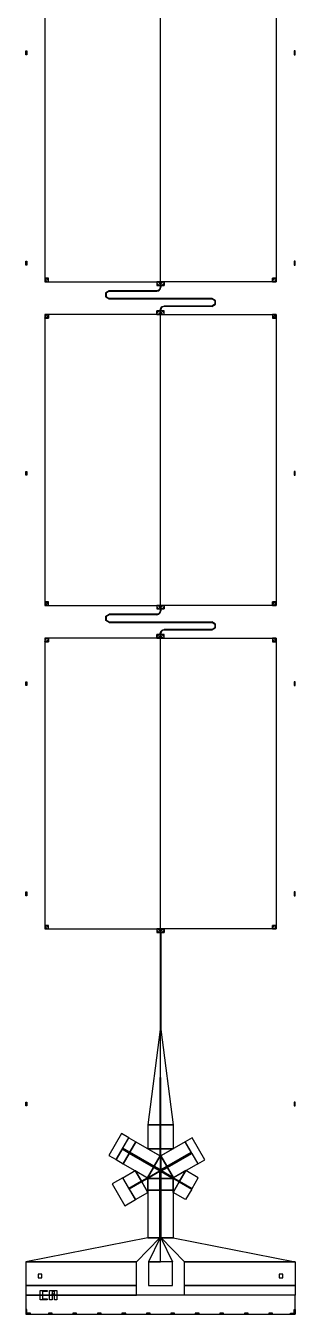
# Model space of a CAD drawing. Extents: x -100 to 5550, y -100 to 52850.
# Drawn here: x -100 to 5550, y -100 to 26924 of the extents above; entities that cross this region are included whole.
import ezdxf

# ---------------------------------------------------------------- set-up
doc = ezdxf.new("R2010")
doc.units = 0

# ---------------------------------------------------------------- blocks, each defined once
blk = doc.blocks.new('CA')
for points in [[(2724, 21553), (2724, 27653), (301, 27653), (301, 21553), (2724, 21553)], [(2726, 21553), (2726, 27653), (5149, 27653), (5149, 21553), (2726, 21553)], [(-100, 26315), (-100, 26395), (-80, 26395), (-80, 26315), (-100, 26315)], [(5550, 26315), (5550, 26395), (5530, 26395), (5530, 26315), (5550, 26315)], [(-100, 21905), (-100, 21985), (-80, 21985), (-80, 21905), (-100, 21905)], [(5550, 21905), (5550, 21985), (5530, 21985), (5530, 21905), (5550, 21905)], [(376, 21553), (376, 21628), (301, 21628), (301, 21553), (376, 21553)], [(301, 21628), (311, 21590), (338, 21563), (376, 21553), (376, 21590), (357, 21595), (344, 21609), (338, 21628), (301, 21628)], [(338, 21628), (344, 21609), (357, 21595), (376, 21590), (376, 21628), (376, 21628), (376, 21628), (376, 21628), (338, 21628)], [(5149, 21553), (5149, 21628), (5074, 21628), (5074, 21553), (5149, 21553)], [(5149, 21628), (5139, 21590), (5112, 21563), (5074, 21553), (5074, 21590), (5093, 21595), (5106, 21609), (5112, 21628), (5149, 21628)], [(5112, 21628), (5106, 21609), (5093, 21595), (5074, 21590), (5074, 21628), (5074, 21628), (5074, 21628), (5074, 21628), (5112, 21628)], [(1650, 21197), (1577, 21239), (1577, 21324), (1650, 21366), (1650, 21363), (1579, 21322), (1579, 21241), (1650, 21200), (1650, 21197)], [(1650, 21203), (1582, 21242), (1582, 21321), (1650, 21360), (1650, 21357), (1585, 21319), (1585, 21244), (1650, 21206), (1650, 21203)], [(1650, 21363), (2645, 21363), (2645, 21366), (1650, 21366), (1650, 21363)], [(1650, 21360), (2645, 21360), (2645, 21357), (1650, 21357), (1650, 21360)], [(2645, 21357), (2687, 21368), (2718, 21399), (2730, 21442), (2726, 21442), (2716, 21401), (2686, 21371), (2645, 21360), (2645, 21357)], [(2645, 21363), (2684, 21374), (2713, 21402), (2724, 21442), (2720, 21442), (2710, 21404), (2683, 21376), (2645, 21366), (2645, 21363)], [(2646, 21553), (2646, 21478), (2720, 21478), (2720, 21553), (2646, 21553)], [(2720, 21478), (2710, 21515), (2683, 21543), (2646, 21553), (2646, 21515), (2664, 21510), (2678, 21496), (2683, 21478), (2720, 21478)], [(2683, 21478), (2678, 21496), (2664, 21510), (2646, 21515), (2646, 21478), (2646, 21478), (2646, 21478), (2646, 21478), (2683, 21478)], [(2724, 21442), (2724, 21553), (2720, 21553), (2720, 21442), (2724, 21442)], [(2726, 21442), (2726, 21553), (2730, 21553), (2730, 21442), (2726, 21442)], [(2730, 21553), (2730, 21478), (2804, 21478), (2804, 21553), (2730, 21553)], [(2730, 21478), (2740, 21515), (2767, 21543), (2804, 21553), (2804, 21515), (2786, 21510), (2772, 21496), (2767, 21478), (2730, 21478)], [(2767, 21478), (2772, 21496), (2786, 21510), (2804, 21515), (2804, 21478), (2804, 21478), (2804, 21478), (2804, 21478), (2767, 21478)], [(3800, 21203), (1650, 21203), (1650, 21206), (3800, 21206), (3800, 21203)], [(3800, 21200), (1650, 21200), (1650, 21197), (3800, 21197), (3800, 21200)], [(3800, 21037), (3873, 21079), (3873, 21164), (3800, 21206), (3800, 21203), (3871, 21162), (3871, 21081), (3800, 21040), (3800, 21037)], [(3800, 21043), (3868, 21082), (3868, 21161), (3800, 21200), (3800, 21197), (3865, 21159), (3865, 21084), (3800, 21046), (3800, 21043)], [(2724, 14767), (2724, 20867), (301, 20867), (301, 14767), (2724, 14767)], [(301, 20867), (301, 20792), (376, 20792), (376, 20867), (301, 20867)], [(301, 20792), (311, 20829), (338, 20857), (376, 20867), (376, 20829), (357, 20824), (344, 20810), (338, 20792), (301, 20792)], [(338, 20792), (344, 20810), (357, 20824), (376, 20829), (376, 20792), (376, 20792), (376, 20792), (376, 20792), (338, 20792)], [(2720, 20867), (2720, 20942), (2646, 20942), (2646, 20867), (2720, 20867)], [(2720, 20942), (2710, 20904), (2683, 20877), (2646, 20867), (2646, 20904), (2664, 20909), (2678, 20923), (2683, 20942), (2720, 20942)], [(2683, 20942), (2678, 20923), (2664, 20909), (2646, 20904), (2646, 20942), (2646, 20942), (2646, 20942), (2646, 20942), (2683, 20942)], [(2720, 20962), (2732, 21004), (2763, 21035), (2805, 21046), (2805, 21043), (2764, 21032), (2734, 21002), (2724, 20962), (2720, 20962)], [(2724, 20867), (2724, 20962), (2720, 20962), (2720, 20867), (2724, 20867)], [(2726, 20962), (2737, 21001), (2766, 21030), (2805, 21040), (2805, 21037), (2767, 21027), (2740, 20999), (2730, 20962), (2726, 20962)], [(2726, 20867), (2726, 20962), (2730, 20962), (2730, 20867), (2726, 20867)], [(2726, 14767), (2726, 20867), (5149, 20867), (5149, 14767), (2726, 14767)], [(2804, 20867), (2804, 20942), (2730, 20942), (2730, 20867), (2804, 20867)], [(2730, 20942), (2740, 20904), (2767, 20877), (2804, 20867), (2804, 20904), (2786, 20909), (2772, 20923), (2767, 20942), (2730, 20942)], [(2767, 20942), (2772, 20923), (2786, 20909), (2804, 20904), (2804, 20942), (2804, 20942), (2804, 20942), (2804, 20942), (2767, 20942)], [(2805, 21043), (3800, 21043), (3800, 21046), (2805, 21046), (2805, 21043)], [(2805, 21040), (3800, 21040), (3800, 21037), (2805, 21037), (2805, 21040)], [(5074, 20867), (5074, 20792), (5149, 20792), (5149, 20867), (5074, 20867)], [(5149, 20792), (5139, 20829), (5112, 20857), (5074, 20867), (5074, 20829), (5093, 20824), (5106, 20810), (5112, 20792), (5149, 20792)], [(5112, 20792), (5106, 20810), (5093, 20824), (5074, 20829), (5074, 20792), (5074, 20792), (5074, 20792), (5074, 20792), (5112, 20792)], [(-100, 17496), (-100, 17576), (-80, 17576), (-80, 17496), (-100, 17496)], [(5550, 17496), (5550, 17576), (5530, 17576), (5530, 17496), (5550, 17496)], [(376, 14767), (376, 14842), (301, 14842), (301, 14767), (376, 14767)], [(301, 14842), (311, 14804), (338, 14777), (376, 14767), (376, 14804), (357, 14809), (344, 14823), (338, 14842), (301, 14842)], [(338, 14842), (344, 14823), (357, 14809), (376, 14804), (376, 14842), (376, 14842), (376, 14842), (376, 14842), (338, 14842)], [(2645, 14571), (2687, 14582), (2718, 14613), (2730, 14656), (2726, 14656), (2716, 14615), (2686, 14585), (2645, 14574), (2645, 14571)], [(2645, 14577), (2684, 14588), (2713, 14616), (2724, 14656), (2720, 14656), (2710, 14618), (2683, 14590), (2645, 14580), (2645, 14577)], [(2646, 14767), (2646, 14692), (2720, 14692), (2720, 14767), (2646, 14767)], [(2720, 14692), (2710, 14729), (2683, 14757), (2646, 14767), (2646, 14729), (2664, 14724), (2678, 14710), (2683, 14692), (2720, 14692)], [(2683, 14692), (2678, 14710), (2664, 14724), (2646, 14729), (2646, 14692), (2646, 14692), (2646, 14692), (2646, 14692), (2683, 14692)], [(2724, 14656), (2724, 14767), (2720, 14767), (2720, 14656), (2724, 14656)], [(2726, 14656), (2726, 14767), (2730, 14767), (2730, 14656), (2726, 14656)], [(2730, 14767), (2730, 14692), (2804, 14692), (2804, 14767), (2730, 14767)], [(2730, 14692), (2740, 14729), (2767, 14757), (2804, 14767), (2804, 14729), (2786, 14724), (2772, 14710), (2767, 14692), (2730, 14692)], [(2767, 14692), (2772, 14710), (2786, 14724), (2804, 14729), (2804, 14692), (2804, 14692), (2804, 14692), (2804, 14692), (2767, 14692)], [(5149, 14767), (5149, 14842), (5074, 14842), (5074, 14767), (5149, 14767)], [(5149, 14842), (5139, 14804), (5112, 14777), (5074, 14767), (5074, 14804), (5093, 14809), (5106, 14823), (5112, 14842), (5149, 14842)], [(5112, 14842), (5106, 14823), (5093, 14809), (5074, 14804), (5074, 14842), (5074, 14842), (5074, 14842), (5074, 14842), (5112, 14842)], [(1650, 14411), (1577, 14453), (1577, 14538), (1650, 14580), (1650, 14577), (1579, 14536), (1579, 14455), (1650, 14414), (1650, 14411)], [(1650, 14417), (1582, 14456), (1582, 14535), (1650, 14574), (1650, 14571), (1585, 14533), (1585, 14458), (1650, 14420), (1650, 14417)], [(1650, 14577), (2645, 14577), (2645, 14580), (1650, 14580), (1650, 14577)], [(1650, 14574), (2645, 14574), (2645, 14571), (1650, 14571), (1650, 14574)], [(3800, 14417), (1650, 14417), (1650, 14420), (3800, 14420), (3800, 14417)], [(3800, 14414), (1650, 14414), (1650, 14411), (3800, 14411), (3800, 14414)], [(3800, 14251), (3873, 14293), (3873, 14378), (3800, 14420), (3800, 14417), (3871, 14376), (3871, 14295), (3800, 14254), (3800, 14251)], [(3800, 14257), (3868, 14296), (3868, 14375), (3800, 14414), (3800, 14411), (3865, 14373), (3865, 14298), (3800, 14260), (3800, 14257)], [(2724, 7981), (2724, 14081), (301, 14081), (301, 7981), (2724, 7981)], [(301, 14081), (301, 14006), (376, 14006), (376, 14081), (301, 14081)], [(301, 14006), (311, 14043), (338, 14071), (376, 14081), (376, 14043), (357, 14038), (344, 14024), (338, 14006), (301, 14006)], [(2720, 14081), (2720, 14156), (2646, 14156), (2646, 14081), (2720, 14081)], [(2720, 14156), (2710, 14118), (2683, 14091), (2646, 14081), (2646, 14118), (2664, 14123), (2678, 14137), (2683, 14156), (2720, 14156)], [(2683, 14156), (2678, 14137), (2664, 14123), (2646, 14118), (2646, 14156), (2646, 14156), (2646, 14156), (2646, 14156), (2683, 14156)], [(2720, 14176), (2732, 14218), (2763, 14249), (2805, 14260), (2805, 14257), (2764, 14246), (2734, 14216), (2724, 14176), (2720, 14176)], [(2724, 14081), (2724, 14176), (2720, 14176), (2720, 14081), (2724, 14081)], [(2726, 7981), (2726, 14081), (5149, 14081), (5149, 7981), (2726, 7981)], [(2726, 14176), (2737, 14215), (2766, 14244), (2805, 14254), (2805, 14251), (2767, 14241), (2740, 14213), (2730, 14176), (2726, 14176)], [(2726, 14081), (2726, 14176), (2730, 14176), (2730, 14081), (2726, 14081)], [(2804, 14081), (2804, 14156), (2730, 14156), (2730, 14081), (2804, 14081)], [(2730, 14156), (2740, 14118), (2767, 14091), (2804, 14081), (2804, 14118), (2786, 14123), (2772, 14137), (2767, 14156), (2730, 14156)], [(2767, 14156), (2772, 14137), (2786, 14123), (2804, 14118), (2804, 14156), (2804, 14156), (2804, 14156), (2804, 14156), (2767, 14156)], [(2805, 14257), (3800, 14257), (3800, 14260), (2805, 14260), (2805, 14257)], [(2805, 14254), (3800, 14254), (3800, 14251), (2805, 14251), (2805, 14254)], [(5074, 14081), (5074, 14006), (5149, 14006), (5149, 14081), (5074, 14081)], [(5149, 14006), (5139, 14043), (5112, 14071), (5074, 14081), (5074, 14043), (5093, 14038), (5106, 14024), (5112, 14006), (5149, 14006)], [(338, 14006), (344, 14024), (357, 14038), (376, 14043), (376, 14006), (376, 14006), (376, 14006), (376, 14006), (338, 14006)], [(5112, 14006), (5106, 14024), (5093, 14038), (5074, 14043), (5074, 14006), (5074, 14006), (5074, 14006), (5074, 14006), (5112, 14006)], [(-100, 13087), (-100, 13167), (-80, 13167), (-80, 13087), (-100, 13087)], [(5550, 13087), (5550, 13167), (5530, 13167), (5530, 13087), (5550, 13087)], [(-100, 8678), (-100, 8758), (-80, 8758), (-80, 8678), (-100, 8678)], [(5550, 8678), (5550, 8758), (5530, 8758), (5530, 8678), (5550, 8678)], [(376, 7981), (376, 8056), (301, 8056), (301, 7981), (376, 7981)], [(301, 8056), (311, 8018), (338, 7991), (376, 7981), (376, 8018), (357, 8023), (344, 8037), (338, 8056), (301, 8056)], [(338, 8056), (344, 8037), (357, 8023), (376, 8018), (376, 8056), (376, 8056), (376, 8056), (376, 8056), (338, 8056)], [(2646, 7981), (2646, 7906), (2720, 7906), (2720, 7981), (2646, 7981)], [(2720, 7906), (2710, 7943), (2683, 7971), (2646, 7981), (2646, 7943), (2664, 7938), (2678, 7924), (2683, 7906), (2720, 7906)], [(2683, 7906), (2678, 7924), (2664, 7938), (2646, 7943), (2646, 7906), (2646, 7906), (2646, 7906), (2646, 7906), (2683, 7906)], [(2724, 5871), (2724, 7981), (2720, 7981), (2720, 5871), (2724, 5871)], [(2726, 5871), (2726, 7981), (2730, 7981), (2730, 5871), (2726, 5871)], [(2730, 7981), (2730, 7906), (2804, 7906), (2804, 7981), (2730, 7981)], [(2730, 7906), (2740, 7943), (2767, 7971), (2804, 7981), (2804, 7943), (2786, 7938), (2772, 7924), (2767, 7906), (2730, 7906)], [(2767, 7906), (2772, 7924), (2786, 7938), (2804, 7943), (2804, 7906), (2804, 7906), (2804, 7906), (2804, 7906), (2767, 7906)], [(5149, 7981), (5149, 8056), (5074, 8056), (5074, 7981), (5149, 7981)], [(5149, 8056), (5139, 8018), (5112, 7991), (5074, 7981), (5074, 8018), (5093, 8023), (5106, 8037), (5112, 8056), (5149, 8056)], [(5112, 8056), (5106, 8037), (5093, 8023), (5074, 8018), (5074, 8056), (5074, 8056), (5074, 8056), (5074, 8056), (5112, 8056)], [(2718, 3871), (2724, 5871), (2720, 5871), (2460, 3871), (2718, 3871)], [(2732, 3871), (2726, 5871), (2730, 5871), (2990, 3871), (2732, 3871)], [(-100, 4269), (-100, 4349), (-80, 4349), (-80, 4269), (-100, 4269)], [(5550, 4269), (5550, 4349), (5530, 4349), (5530, 4269), (5550, 4269)], [(2718, 3371), (2718, 3871), (2460, 3871), (2460, 3371), (2718, 3371)], [(2732, 3371), (2732, 3871), (2990, 3871), (2990, 3371), (2732, 3371)], [(2059, 3602), (1910, 3688), (1645, 3229), (1794, 3143), (2059, 3602)], [(2083, 3300), (1934, 3386), (2059, 3602), (2208, 3516), (2083, 3300)], [(2592, 3005), (2083, 3300), (2208, 3516), (2718, 3222), (2592, 3005)], [(2858, 3005), (3367, 3300), (3242, 3516), (2732, 3222), (2858, 3005)], [(3507, 3057), (3652, 3141), (3387, 3600), (3242, 3516), (3507, 3057)], [(2068, 3274), (1919, 3360), (1794, 3143), (1943, 3057), (2068, 3274)], [(2578, 2979), (2068, 3274), (1943, 3057), (2452, 2763), (2578, 2979)], [(2589, 2999), (2079, 3293), (2071, 3280), (2581, 2986), (2589, 2999)], [(2718, 3222), (2718, 3371), (2460, 3371), (2718, 3222), (2718, 3222)], [(2732, 3222), (2732, 3371), (2990, 3371), (2732, 3222), (2732, 3222)], [(2869, 2986), (3379, 3280), (3371, 3293), (2861, 2999), (2869, 2986)], [(2872, 2979), (3382, 3274), (3507, 3057), (2998, 2763), (2872, 2979)], [(2702, 2907), (2578, 2979), (2452, 2763), (2702, 2907), (2702, 2907)], [(2710, 2920), (2585, 2992), (2581, 2986), (2706, 2914), (2710, 2920)], [(2710, 2920), (2585, 2992), (2589, 2999), (2714, 2927), (2710, 2920)], [(2718, 2933), (2592, 3005), (2718, 3222), (2718, 2933), (2718, 2933)], [(2732, 2933), (2858, 3005), (2732, 3222), (2732, 2933), (2732, 2933)], [(2740, 2920), (2865, 2992), (2861, 2999), (2736, 2927), (2740, 2920)], [(2740, 2920), (2865, 2992), (2869, 2986), (2744, 2914), (2740, 2920)], [(2748, 2907), (2872, 2979), (2998, 2763), (2748, 2907), (2748, 2907)], [(1935, 2762), (1712, 2633), (1977, 2174), (2200, 2303), (1935, 2762)], [(2324, 2689), (2064, 2539), (1935, 2762), (2195, 2912), (2324, 2689)], [(2452, 2763), (2324, 2689), (2195, 2912), (2452, 2763), (2452, 2763)], [(2460, 2750), (2331, 2676), (2460, 2453), (2460, 2750), (2460, 2750)], [(2710, 2750), (2710, 2894), (2710, 2894), (2460, 2750), (2710, 2750)], [(2710, 2500), (2710, 2750), (2460, 2750), (2460, 2500), (2710, 2500)], [(2725, 2920), (2714, 2927), (2706, 2914), (2718, 2907), (2725, 2920)], [(2725, 2907), (2725, 2920), (2725, 2920), (2718, 2907), (2725, 2907)], [(2732, 2894), (2732, 2907), (2718, 2907), (2718, 2894), (2732, 2894)], [(2725, 2750), (2725, 2894), (2718, 2894), (2718, 2750), (2725, 2750)], [(2732, 2500), (2732, 2750), (2718, 2750), (2718, 2500), (2732, 2500)], [(2732, 2907), (2744, 2914), (2736, 2927), (2725, 2920), (2732, 2907)], [(2725, 2907), (2725, 2920), (2725, 2920), (2732, 2907), (2725, 2907)], [(2725, 2750), (2725, 2894), (2732, 2894), (2732, 2750), (2725, 2750)], [(2740, 2750), (2740, 2894), (2740, 2894), (2990, 2750), (2740, 2750)], [(2740, 2500), (2740, 2750), (2990, 2750), (2990, 2500), (2740, 2500)], [(2990, 2750), (3119, 2676), (2990, 2453), (2990, 2750), (2990, 2750)], [(2998, 2763), (3126, 2689), (3255, 2912), (2998, 2763), (2998, 2763)], [(3126, 2689), (3386, 2539), (3515, 2762), (3255, 2912), (3126, 2689)], [(2331, 2676), (2071, 2526), (2200, 2303), (2460, 2453), (2331, 2676)], [(2710, 1500), (2710, 2500), (2460, 2500), (2460, 1500), (2710, 1500)], [(2732, 1500), (2732, 2500), (2718, 2500), (2718, 1500), (2732, 1500)], [(2740, 1500), (2740, 2500), (2990, 2500), (2990, 1500), (2740, 1500)], [(3119, 2676), (3379, 2526), (3250, 2303), (2990, 2453), (3119, 2676)], [(2225, 1000), (2710, 1500), (2460, 1500), (-100, 1000), (2225, 1000)], [(2725, 1000), (2725, 1500), (2718, 1500), (2475, 1000), (2725, 1000)], [(2725, 1000), (2725, 1500), (2732, 1500), (2975, 1000), (2725, 1000)], [(3225, 1000), (2740, 1500), (2990, 1500), (5550, 1000), (3225, 1000)], [(2225, 500), (2225, 1000), (-100, 1000), (-100, 500), (2225, 500)], [(2975, 500), (2975, 1000), (2475, 1000), (2475, 500), (2975, 500)], [(3225, 500), (3225, 1000), (5550, 1000), (5550, 500), (3225, 500)], [(160, 740), (160, 660), (240, 660), (240, 740), (160, 740)], [(5210, 740), (5210, 660), (5290, 660), (5290, 740), (5210, 740)], [(2225, 300), (2225, 500), (-100, 500), (-100, 300), (2225, 300)], [(5550, -100), (5550, 300), (-100, 300), (-100, -100), (5550, -100)], [(200, 200), (200, 400), (350, 400), (350, 375), (250, 375), (250, 225), (350, 225), (350, 200), (200, 200), (200, 200)], [(400, 200), (400, 400), (550, 400), (550, 200), (500, 200), (500, 375), (450, 375), (450, 200), (400, 200)], [(450, 300), (450, 325), (500, 325), (500, 300), (450, 300)], [(3225, 300), (3225, 500), (5550, 500), (5550, 300), (3225, 300)], [(-100, -100), (0, -100), (0, -80), (-80, -80), (-80, 0), (-100, 0), (-100, -100)], [(5550, -100), (5450, -100), (5450, -80), (5530, -80), (5530, 0), (5550, 0), (5550, -100)], [(374, -100), (454, -100), (454, -80), (374, -80), (374, -100)], [(887, -100), (967, -100), (967, -80), (887, -80), (887, -100)], [(1401, -100), (1481, -100), (1481, -80), (1401, -80), (1401, -100)], [(1915, -100), (1995, -100), (1995, -80), (1915, -80), (1915, -100)], [(2428, -100), (2508, -100), (2508, -80), (2428, -80), (2428, -100)], [(2942, -100), (3022, -100), (3022, -80), (2942, -80), (2942, -100)], [(3455, -100), (3535, -100), (3535, -80), (3455, -80), (3455, -100)], [(3969, -100), (4049, -100), (4049, -80), (3969, -80), (3969, -100)], [(4483, -100), (4563, -100), (4563, -80), (4483, -80), (4483, -100)], [(4996, -100), (5076, -100), (5076, -80), (4996, -80), (4996, -100)]]:
    blk.add_lwpolyline(points)

msp = doc.modelspace()

# ---------------------------------------------------------------- block references
msp.add_blockref('CA', (0, 0))

doc.saveas('drawing.dxf')
